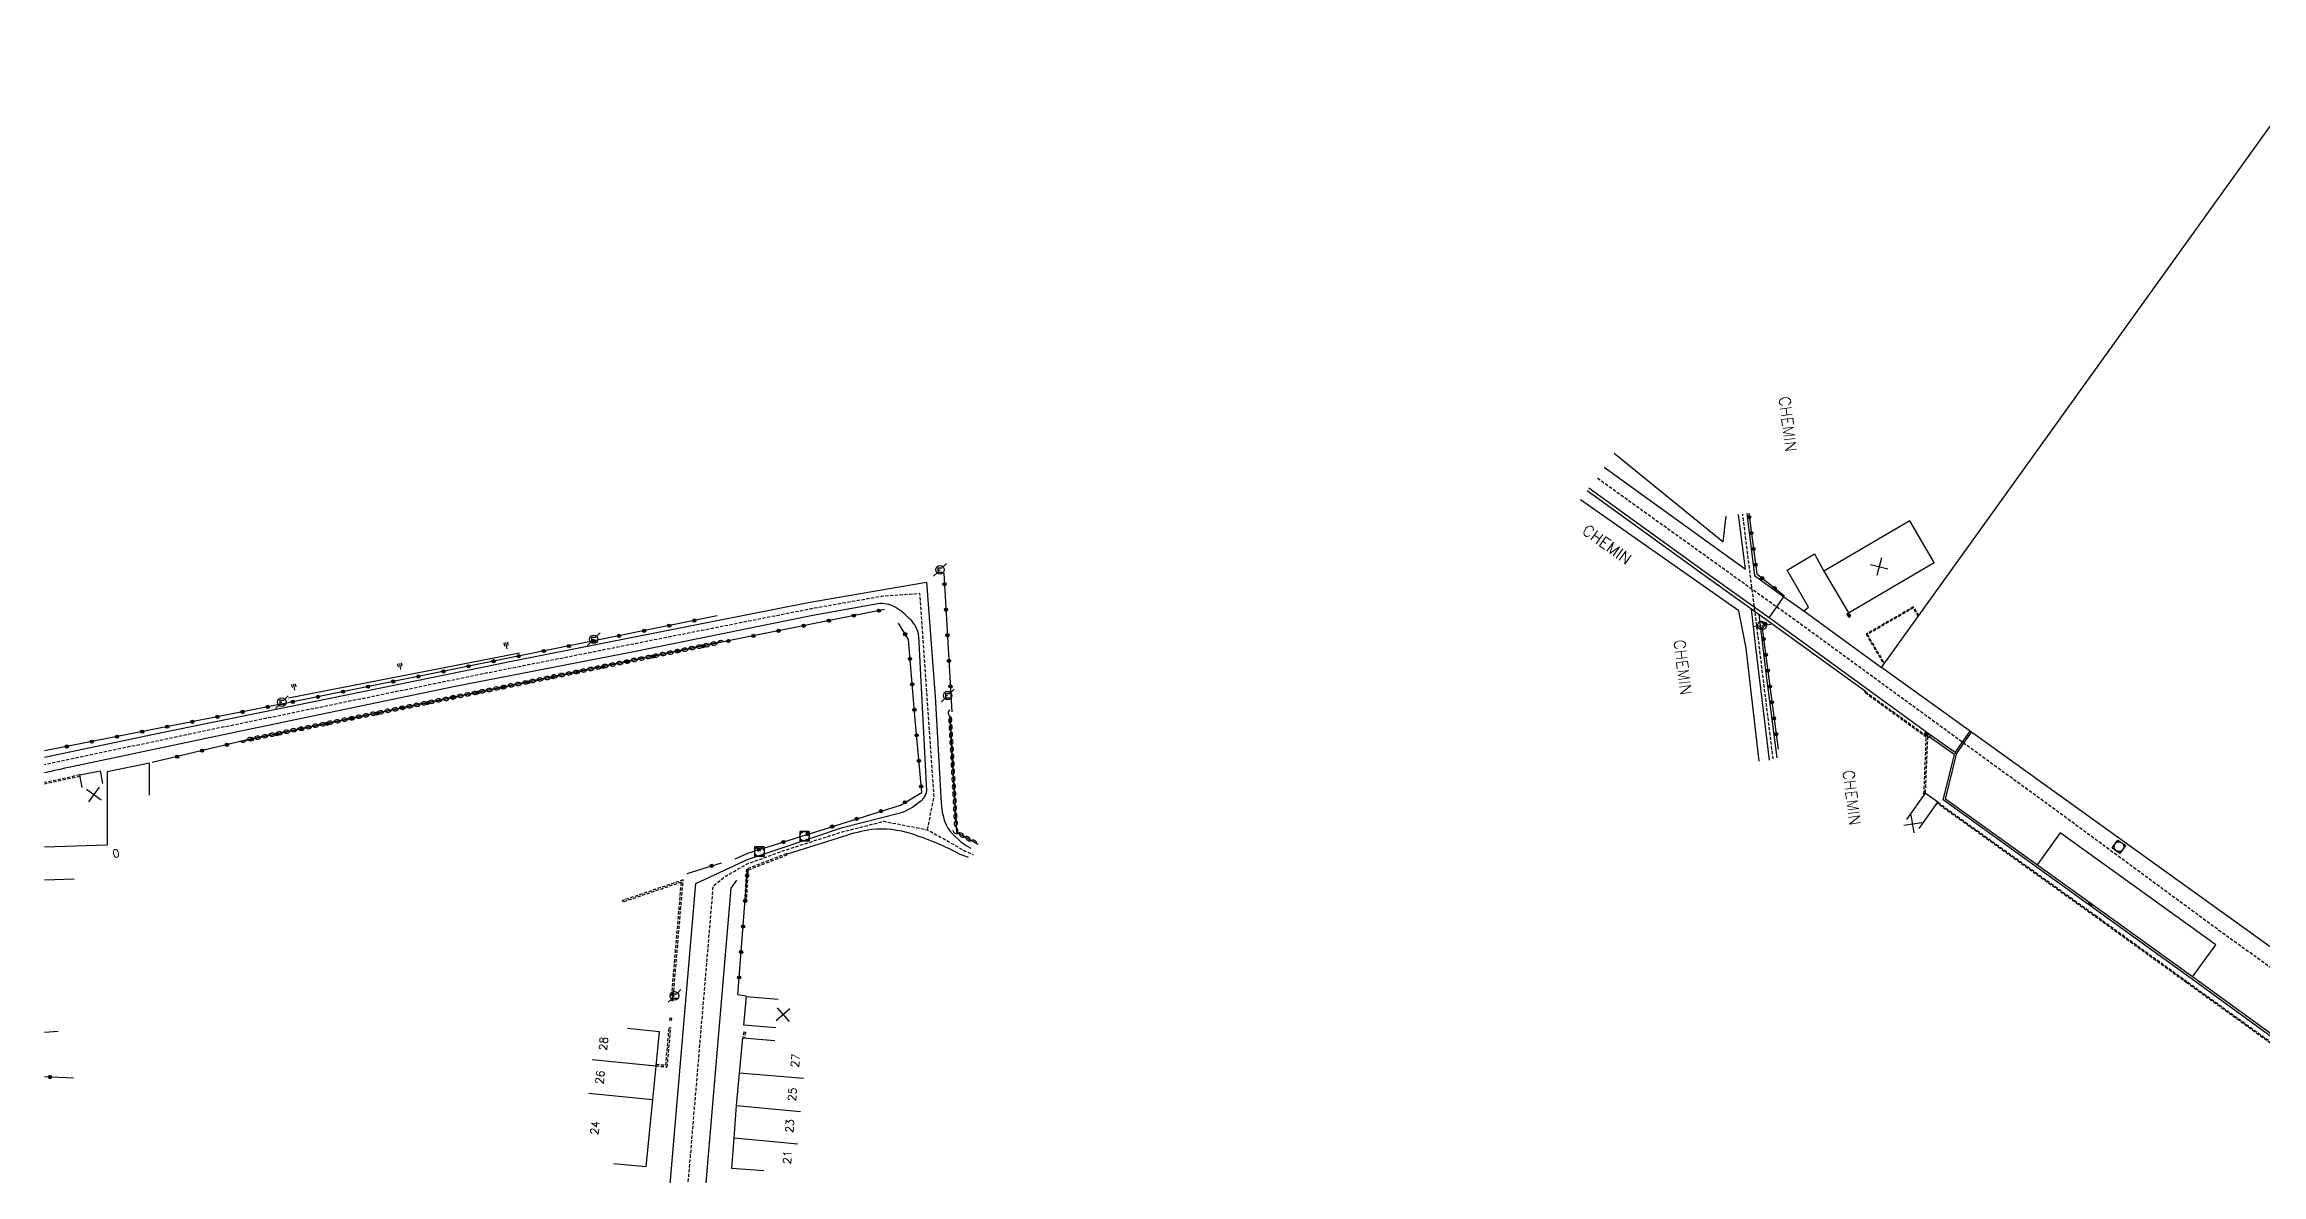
# Model space of a CAD drawing. Header units: millimetres. Extents: x 153000 to 154000, y 121000 to 121988.
# Drawn here: x 153000 to 153346.4, y 121179.4 to 121356 of the extents above; entities that cross this region are included whole.
import ezdxf
from ezdxf.enums import TextEntityAlignment as Align

# ---------------------------------------------------------------- set-up
doc = ezdxf.new("R2010")
doc.units = ezdxf.units.MM
doc.linetypes.add('DASHED', pattern=[0.75, 0.5, -0.25])
doc.layers.get('0').update_dxf_attribs({"linetype": 'CONTINUOUS'})
for name, color, linetype in [('W0001', 6, 'DASHED'), ('W0008', 7, 'CONTINUOUS'), ('W0100', 7, 'CONTINUOUS'), ('W0112', 1, 'DASHED'), ('W0211', 2, 'CONTINUOUS'), ('W0302', 3, 'CONTINUOUS'), ('W0310', 3, 'CONTINUOUS'), ('W0322', 7, 'CONTINUOUS'), ('W0334', 7, 'CONTINUOUS'), ('W0400', 7, 'CONTINUOUS'), ('W0420', 7, 'CONTINUOUS'), ('W0471', 7, 'CONTINUOUS'), ('W0989', 7, 'CONTINUOUS'), ('W0991', 7, 'CONTINUOUS'), ('W1102', 7, 'CONTINUOUS')]:
    doc.layers.add(name, color=color, linetype=linetype)
doc.styles.get("Standard").update_dxf_attribs({"font": 'romans.shx', "width": 0.85})

# ---------------------------------------------------------------- blocks, each defined once
blk = doc.blocks.new('t991o')
at = {"color": 0, "linetype": 'Continuous'}
for p, q in [((-1, 1), (1, -1)), ((-1, -1), (1, 1))]:
    blk.add_line(p, q, dxfattribs=at)
blk = doc.blocks.new('t322o')
at = {"color": 0, "linetype": 'Continuous'}
for radius in [0.25, 0.15]:
    blk.add_circle((0, 0), radius, dxfattribs=at)
blk = doc.blocks.new('T400')
for p, q in [((-0.15, 0.3), (0.15, 0.3)), ((-0.15, -0.25), (-0.15, 0.3)), ((-0.15, 0.15), (0.15, 0.15)), ((-0.15, 0), (0.15, 0)), ((0.15, 0.3), (0.15, -0.25)), ((-0.15, -0.15), (0.15, -0.15)), ((-0.15, -0.25), (-0.15, -0.3)), ((-0.15, -0.3), (0.15, -0.3)), ((0.15, -0.3), (0.15, -0.25))]:
    blk.add_line(p, q)
blk = doc.blocks.new('T471')
for p, q in [((-0.333334, 0.333334), (-0.333334, -0.333334)), ((-0.333334, 0.333334), (0.333334, 0.333334)), ((-0.333334, 0), (0, 0)), ((0.500001, 0.500001), (1.000002, 1.000002)), ((-0.500001, -0.500001), (-1.000002, -1.000002)), ((-0.333334, -0.333334), (0.333334, -0.333334))]:
    blk.add_line(p, q)
blk.add_ellipse((0, 0), major_axis=(0.471405, 0.471405), ratio=1, start_param=5.4977871438, end_param=11.780972451)
blk = doc.blocks.new('T420')
for p, q in [((0.75, 0.75), (-0.75, 0.75)), ((-0.75, 0.75), (-0.75, -0.75)), ((0.75, 0.75), (0.75, -0.75)), ((0.75, -0.75), (-0.75, -0.75))]:
    blk.add_line(p, q)
blk.add_ellipse((0, 0), major_axis=(-0.53, 0.53), ratio=1, start_param=3.926991, end_param=10.210176)
blk = doc.blocks.new('t310o')
at = {"color": 0, "linetype": 'Continuous'}
for centre, start, end in [((-0.5, 0.38), 216.8699, 323.1304), ((0.5, -0.37), 36.8699, 143.1303)]:
    blk.add_arc(centre, 0.625, start, end, dxfattribs=at)
blk = doc.blocks.new('t211o')
at = {"color": 0, "linetype": 'Continuous'}
for p, q in [((-0.29, 0.5), (-0.29, 0)), ((0, 1), (0, 0)), ((0.29, 0.5), (0.29, 0))]:
    blk.add_line(p, q, dxfattribs=at)

msp = doc.modelspace()

# ---------------------------------------------------------------- linework, layer by layer
at = {"layer": 'W0001', "flags": 128}
msp.add_lwpolyline([(153564.62, 121196.37), (153548.82, 121174.32, -0.000693), (153501.09, 121107.86), (153500.56, 121107.09, -0.382057), (153494.62, 121106.3), (153494.1, 121106.71), (153461.36, 121130.2), (153421.93, 121158.51), (153421.94, 121158.52), (153367.49, 121197.6), (153340.46, 121217.03), (153313.07, 121237.21), (153299.63, 121246.98), (153285.85, 121257.04), (153273.7, 121265.92), (153270.63, 121268.1), (153242.48, 121288.3)], format="xyb", dxfattribs=at)
for points in [[(153270.07, 121244.37), (153267.31, 121266.85), (153266.79, 121270.86), (153265.32, 121282.61)], [(153137.97, 121233.31), (153138.99, 121238.45), (153136.79, 121270.19), (153130.97, 121269.78), (153119.67, 121267.79), (153068.84, 121257.71), (153023.9, 121248.49), (153000, 121243.45)], [(153089.51, 121055.07), (153091.21, 121068.08), (153096.39, 121128.49), (153104.51, 121224.55), (153106.27, 121225.96), (153109.82, 121227.99), (153115.86, 121230.16), (153124.65, 121232.98), (153131.14, 121234.62), (153137.97, 121233.31), (153143.83, 121229.97), (153145.1, 121229.45), (153145.1, 121229.45)]]:
    msp.add_lwpolyline(points, dxfattribs=at)
at = {"layer": 'W0008'}
for points in [[(153243.67, 121289.94), (153265.75, 121274), (153264.67, 121282.56)], [(153269.45, 121266.4), (153260.25, 121272.98), (153241.3, 121286.66)], [(153265.97, 121282.72), (153267.17, 121273.01), (153271.74, 121269.71)], [(153269.5, 121244.19), (153267.37, 121261.85), (153266.67, 121267.76)], [(153267.82, 121266.94), (153268.94, 121257.81), (153270.64, 121244.55)], [(153499.94, 121099.64), (153469.09, 121121.65), (153450.91, 121134.74), (153411.97, 121162.71), (153411.18, 121163.18), (153410.8, 121163.33), (153397.96, 121164.84), (153375.78, 121180.84), (153357.9, 121193.72), (153356.7, 121194.96), (153335.6, 121210.32), (153316.94, 121223.78), (153297, 121238.1), (153298.74, 121245.1), (153298.51, 121245.38), (153294.63, 121248.1), (153269.45, 121266.4), (153271.74, 121269.71), (153274.84, 121267.51), (153287, 121258.63)]]:
    msp.add_lwpolyline(points, dxfattribs=at)
at = {"layer": 'W0008', "flags": 128}
for points in [[(153000, 121244.66), (153018.09, 121248.47), (153073.5, 121259.73), (153119.3, 121268.82), (153131.73, 121270.96), (153137.83, 121271.99), (153139.17, 121254.1), (153140.12, 121237.51, 0.1167), (153141.11, 121233.63, 0.1117), (153144.71, 121230.42), (153144.71, 121230.42)], [(153109.94, 121228.71), (153114.96, 121230.39), (153124.68, 121233.68), (153133.67, 121235.93, 0.1102), (153136.62, 121237.61, 0.2321), (153137.86, 121239.38), (153136.63, 121263.53, 0.1766), (153135.22, 121266.2, 0.0808), (153132.89, 121268.07, 0.1707), (153130.21, 121268.6), (153120.05, 121266.77), (153091.83, 121261.07), (153064.19, 121255.69), (153029.7, 121248.5), (153004.29, 121243.14, -0.001875), (153000, 121242.19, 0.0912)], [(153144.39, 121228.98), (153142.96, 121229.51, 0.0424), (153135.52, 121232.65, 0.1009), (153129.22, 121233.35, 0.046), (153124.85, 121232.24), (153116.05, 121229.48), (153116.05, 121229.48)], [(153000, 121112.52), (153000.12, 121112.43), (153005.21, 121078.26), (153003.78, 121076.35), (153004.19, 121073.75, 0.0523), (153005.01, 121069.87, 0.0974), (153006.8, 121067.08, 0.079), (153009.5, 121065.02, 0.1195), (153013.05, 121063.98), (153032.18, 121063.59), (153039.57, 121063.45, -0.0139), (153052.49, 121062.89, -0.0127), (153066.52, 121061.41), (153077.72, 121060, 0.0547), (153081.37, 121059.73, 0.0961), (153084.03, 121060.54, 0.0923), (153086.24, 121062.26, 0.0945), (153087.79, 121064.97, 0.0644), (153088.44, 121068.05), (153093.67, 121129.68), (153093.97, 121133.4), (153101.76, 121224.92), (153109.94, 121228.71), (153109.94, 121228.71)], [(153108.11, 121225.41), (153107.26, 121224.18), (153099.45, 121132.16), (153099.11, 121127.3), (153093.98, 121068.11, 0.0862), (153094.4, 121063.61, 0.0866), (153097.06, 121058.08, 0.0519), (153099, 121055.73, 0.1117), (153101.49, 121054.18), (153104.25, 121053.27, -0.0019), (153114.76, 121049.84, -0.0173), (153132.01, 121043.46, -0.0074), (153142.98, 121038.66), (153142.98, 121038.66)]]:
    msp.add_lwpolyline(points, format="xyb", dxfattribs=at)
at = {"layer": 'W0100'}
for points in [[(153557.31, 121212.25), (153548.98, 121200.66), (153531.17, 121175.75), (153537.18, 121171.46), (153496.32, 121114.27), (153490.28, 121118.6), (153487.45, 121114.66), (153462.87, 121132.3), (153426.73, 121158.24), (153426.74, 121158.25), (153368.99, 121199.69), (153321.99, 121233.49), (153299.96, 121249.33), (153287, 121258.63), (153289.92, 121262.69), (153356.91, 121356.01), (153464.93, 121278.46)], [(153292.88, 121233.52), (153295.79, 121237.59), (153293.82, 121239), (153290.91, 121234.93)]]:
    msp.add_lwpolyline(points, dxfattribs=at)
msp.add_lwpolyline([(153278.01, 121273.71), (153281.84, 121267.2), (153295.24, 121275.08), (153291.41, 121281.58)], close=True, dxfattribs=at)
at = {"layer": 'W0100', "flags": 128}
for points in [[(153016.41, 121238.73), (153016.42, 121243.73), (153009.81, 121242.36), (153009.79, 121230.88), (153000, 121230.57)], [(153005.91, 121239.9), (153005.52, 121241.86), (153008.7, 121242.51), (153009.1, 121240.55), (153009.1, 121240.55)], [(153000, 121225.49), (153004.67, 121225.63), (153004.67, 121225.63)], [(153114.26, 121202.35), (153109.28, 121202.78), (153109.67, 121207.27), (153114.65, 121206.84), (153114.65, 121206.84)], [(153091.09, 121202.28), (153096.06, 121201.78), (153095.54, 121196.35), (153094.99, 121191.14), (153093.95, 121180.63), (153088.97, 121181.13), (153088.97, 121181.13)], [(153112.4, 121179.99), (153107.42, 121180.4), (153107.77, 121185.1), (153108.14, 121190.22), (153108.6, 121195.26), (153109.11, 121200.79), (153114.1, 121200.37), (153114.1, 121200.37)]]:
    msp.add_lwpolyline(points, dxfattribs=at)
at = {"layer": 'W0112'}
for p, q in [((153005.52, 121241.86), (153000, 121240.67)), ((153005.57, 121241.62), (153000, 121240.42)), ((153115.92, 121229.57), (153109.68, 121227.15)), ((153116.01, 121229.34), (153109.92, 121226.97)), ((153099.8, 121225.47), (153090.33, 121222.25)), ((153099.51, 121225.11), (153090.41, 121222.01)), ((153097.95, 121206.61), (153099.51, 121225.11)), ((153098.2, 121206.59), (153099.8, 121225.47)), ((153109.68, 121227.15), (153109.42, 121222.56)), ((153109.92, 121226.97), (153109.67, 121222.55)), ((153097.08, 121196.53), (153097.61, 121202.39)), ((153097.31, 121196.26), (153097.86, 121202.37)), ((153097.72, 121203.53), (153097.76, 121203.91)), ((153097.96, 121203.51), (153098.01, 121203.89)), ((153109.28, 121201.73), (153109.11, 121200.79)), ((153109.53, 121201.69), (153109.36, 121200.77)), ((153095.55, 121196.4), (153097.31, 121196.26)), ((153095.57, 121196.65), (153097.08, 121196.53))]:
    msp.add_line(p, q, dxfattribs=at)
for points in [[(153292.83, 121266.74), (153292.01, 121268.13), (153284.59, 121263.85), (153287.38, 121259.15)], [(153292.75, 121266.63), (153291.97, 121267.96), (153284.76, 121263.8), (153287.46, 121259.26)], [(153293.71, 121238.85), (153293.63, 121238.91), (153294, 121247.75), (153284.37, 121254.74), (153284.48, 121254.89), (153294.19, 121247.85), (153293.82, 121239)], [(153005.57, 121241.62), (153005.52, 121241.86)], [(153295.79, 121237.59), (153320.33, 121219.99), (153334.87, 121209.48), (153372.21, 121182.53), (153397.65, 121164.3), (153409.44, 121163.04), (153410.71, 121162.85), (153410.68, 121162.66), (153409.42, 121162.85), (153397.58, 121164.12), (153372.1, 121182.38), (153334.76, 121209.33), (153320.22, 121219.84), (153295.68, 121237.44)], [(153116.01, 121229.34), (153115.92, 121229.57)], [(153090.41, 121222.01), (153090.33, 121222.25)], [(153109.42, 121222.56), (153109.67, 121222.55)], [(153097.95, 121206.61), (153098.2, 121206.59)], [(153097.61, 121202.39), (153097.86, 121202.37)], [(153097.96, 121203.51), (153097.72, 121203.53)], [(153097.76, 121203.91), (153098.01, 121203.89)], [(153109.11, 121200.79), (153109.36, 121200.77)], [(153109.28, 121201.73), (153109.53, 121201.69)], [(153095.55, 121196.4), (153095.57, 121196.65)]]:
    msp.add_lwpolyline(points, dxfattribs=at)
at = {"layer": 'W0211', "flags": 128}
msp.add_lwpolyline([(153074.23, 121260.91), (153038.13, 121253.87), (153038.13, 121253.87)], dxfattribs=at)
at = {"layer": 'W0302'}
for points in [[(153245.25, 121292.13), (153262.27, 121278.31), (153262.71, 121282.31)], [(153267.89, 121244), (153265.86, 121261.68), (153264.72, 121267.51), (153239.98, 121284.84)]]:
    msp.add_lwpolyline(points, dxfattribs=at)
at = {"layer": 'W0310', "flags": 128}
for points in [[(153105.61, 121262.59), (153030.48, 121247.11), (153030.48, 121247.11)], [(153141.48, 121251.02), (153142.47, 121232.93), (153145.81, 121231.05), (153145.81, 121231.05)]]:
    msp.add_lwpolyline(points, dxfattribs=at)
at = {"layer": 'W0322'}
for points in [[(153266.25, 121282.76), (153267.53, 121273.29), (153271.82, 121269.83)], [(153268.82, 121265.48), (153268.38, 121264.72), (153270.85, 121245.87)]]:
    msp.add_lwpolyline(points, dxfattribs=at)
at = {"layer": 'W0322', "flags": 128}
for points in [[(153140.51, 121273.37), (153141.78, 121251.71), (153141.78, 121251.71)], [(153105.1, 121266.7), (153037.55, 121253.02), (153000, 121245.61)], [(153131.27, 121267.71), (153107.87, 121263.01), (153030.17, 121246.97), (153016.85, 121243.79), (153016.85, 121243.79)], [(153107.9, 121228.78), (153109.89, 121229.64), (153133.73, 121237.16), (153137.06, 121239.11), (153136, 121251.08), (153134.98, 121263.03), (153133.42, 121265.57), (153133.42, 121265.57)], [(153100.44, 121226.45), (153105.78, 121228.16), (153105.78, 121228.16)], [(153109.62, 121207.3), (153108.33, 121207.53), (153109.86, 121227.12), (153109.86, 121227.12)], [(153000, 121201.66), (153002.16, 121201.84), (153002.16, 121201.84)], [(153004.58, 121194.47), (153000, 121194.71)]]:
    msp.add_lwpolyline(points, dxfattribs=at)
at = {"layer": 'W0334'}
for points in [[(153284.48, 121254.89), (153269.16, 121265.98), (153259.95, 121272.56), (153241, 121286.24)], [(153274.84, 121267.51), (153275.6, 121268.07), (153272.25, 121273.88), (153276.53, 121276.4), (153278.01, 121273.71)], [(153294.63, 121248.1), (153294.38, 121247.73), (153294.19, 121247.85)], [(153410.29, 121163.06), (153397.83, 121164.52), (153375.59, 121180.57), (153357.68, 121193.47), (153356.48, 121194.71), (153335.4, 121210.05), (153316.75, 121223.51), (153296.62, 121237.96), (153298.38, 121245.02), (153298.28, 121245.13), (153294.44, 121247.82)], [(153298.51, 121245.38), (153300.83, 121248.7)], [(153298.69, 121245.15), (153301.05, 121248.54)], [(153335.6, 121210.32), (153339.24, 121215.32), (153314.93, 121232.84), (153311.32, 121227.82)]]:
    msp.add_lwpolyline(points, dxfattribs=at)
at = {"layer": 'W1102', "flags": 128}
for points in [[(153095.54, 121196.35), (153085.59, 121197.34), (153085.59, 121197.34)], [(153118.57, 121194.43), (153108.6, 121195.26), (153108.6, 121195.26)], [(153085.04, 121192.13), (153094.99, 121191.14), (153094.99, 121191.14)], [(153108.14, 121190.22), (153118.1, 121189.3), (153118.1, 121189.3)], [(153117.72, 121184.19), (153107.77, 121185.1), (153107.77, 121185.1)]]:
    msp.add_lwpolyline(points, dxfattribs=at)

# ---------------------------------------------------------------- block references
at = {"layer": 'W0211'}
for p, rotation in [((153072.1, 121262.54), 191.0469333362441), ((153038.96, 121256.07), 191.0469333373127), ((153055.51, 121259.3), 191.046933334107)]:
    msp.add_blockref('t211o', p, dxfattribs=dict(at, rotation=rotation))
at = {"layer": 'W0310'}
for p, rotation in [((153105.14, 121262.5), 191.6412947327182), ((153088.17, 121259), 191.6412947327182), ((153089.31, 121259.23), 191.6412947327182), ((153090.44, 121259.47), 191.6412947327182), ((153091.57, 121259.7), 191.6412947327182), ((153092.7, 121259.93), 191.6412947327182), ((153093.83, 121260.17), 191.6412947327182), ((153094.96, 121260.4), 191.6412947327182), ((153096.09, 121260.63), 191.6412947327182), ((153097.22, 121260.87), 191.6412947327182), ((153098.36, 121261.1), 191.6412947327182), ((153099.49, 121261.33), 191.6412947327182), ((153100.62, 121261.56), 191.6412947327182), ((153101.75, 121261.8), 191.6412947327182), ((153102.88, 121262.03), 191.6412947327182), ((153104.01, 121262.26), 191.6412947327182), ((153071.21, 121255.51), 191.6412947327182), ((153072.34, 121255.74), 191.6412947327182), ((153073.47, 121255.97), 191.6412947327182), ((153074.6, 121256.2), 191.6412947327182), ((153075.73, 121256.44), 191.6412947327182), ((153076.86, 121256.67), 191.6412947327182), ((153077.99, 121256.9), 191.6412947327182), ((153079.12, 121257.14), 191.6412947327182), ((153080.26, 121257.37), 191.6412947327182), ((153081.39, 121257.6), 191.6412947327182), ((153082.52, 121257.84), 191.6412947327182), ((153083.65, 121258.07), 191.6412947327182), ((153084.78, 121258.3), 191.6412947327182), ((153085.91, 121258.53), 191.6412947327182), ((153087.04, 121258.77), 191.6412947327182), ((153055.37, 121252.24), 191.6412947327182), ((153056.5, 121252.48), 191.6412947327182), ((153057.63, 121252.71), 191.6412947327182), ((153058.76, 121252.94), 191.6412947327182), ((153059.89, 121253.17), 191.6412947327182), ((153061.02, 121253.41), 191.6412947327182), ((153062.16, 121253.64), 191.6412947327182), ((153063.29, 121253.87), 191.6412947327182), ((153064.42, 121254.11), 191.6412947327182), ((153065.55, 121254.34), 191.6412947327182), ((153066.68, 121254.57), 191.6412947327182), ((153067.81, 121254.81), 191.6412947327182), ((153068.94, 121255.04), 191.6412947327182), ((153070.07, 121255.27), 191.6412947327182), ((153038.4, 121248.75), 191.6412947327182), ((153039.53, 121248.98), 191.6412947327182), ((153040.66, 121249.21), 191.6412947327182), ((153041.79, 121249.45), 191.6412947327182), ((153042.92, 121249.68), 191.6412947327182), ((153044.06, 121249.91), 191.6412947327182), ((153045.19, 121250.14), 191.6412947327182), ((153046.32, 121250.38), 191.6412947327182), ((153047.45, 121250.61), 191.6412947327182), ((153048.58, 121250.84), 191.6412947327182), ((153049.71, 121251.08), 191.6412947327182), ((153050.84, 121251.31), 191.6412947327182), ((153051.97, 121251.54), 191.6412947327182), ((153053.11, 121251.78), 191.6412947327182), ((153054.24, 121252.01), 191.6412947327182), ((153141.48, 121251.02), 273.1094844918031), ((153141.55, 121249.86), 273.1094844918031), ((153141.61, 121248.71), 273.1094844918031), ((153031.61, 121247.35), 191.6412947327182), ((153032.74, 121247.58), 191.6412947327182), ((153033.88, 121247.81), 191.6412947327182), ((153035.01, 121248.05), 191.6412947327182), ((153036.14, 121248.28), 191.6412947327182), ((153037.27, 121248.51), 191.6412947327182), ((153141.67, 121247.56), 273.1094844918031), ((153141.73, 121246.4), 273.1094844918031), ((153141.8, 121245.25), 273.1094844918031), ((153141.86, 121244.1), 273.1094844918031), ((153141.92, 121242.94), 273.1094844918031), ((153141.98, 121241.79), 273.1094844918031), ((153142.05, 121240.64), 273.1094844918031), ((153142.11, 121239.48), 273.1094844918031), ((153142.17, 121238.33), 273.1094844918031), ((153142.23, 121237.18), 273.1094844918031), ((153142.3, 121236.02), 273.1094844918031), ((153142.36, 121234.87), 273.1094844918031), ((153142.79, 121232.75), 330.5594372729424), ((153142.42, 121233.72), 273.1094844918031), ((153143.8, 121232.18), 330.5594372729424), ((153144.8, 121231.62), 330.5594372729424)]:
    msp.add_blockref('t310o', p, dxfattribs=dict(at, rotation=rotation))
at = {"layer": 'W0322'}
for p, rotation in [((153266.33, 121282.14), 277.70823122024), ((153266.66, 121279.67), 277.70823122024), ((153267, 121277.19), 277.70823122024), ((153267.34, 121274.71), 277.70823122024), ((153140.61, 121271.67), 273.3571589224391), ((153268.36, 121272.62), 321.110938462794), ((153270.3, 121271.05), 321.110938462794), ((153126.46, 121266.75), 191.3593750612919), ((153130.38, 121267.54), 191.3593750612919), ((153140.85, 121267.68), 273.3571589224391), ((153085.86, 121262.8), 191.4472092394529), ((153089.78, 121263.6), 191.4472092394529), ((153093.7, 121264.39), 191.4472092394529), ((153097.62, 121265.19), 191.4472092394529), ((153101.54, 121265.98), 191.4472092394529), ((153106.86, 121262.8), 191.6669258621733), ((153110.78, 121263.6), 191.3593750612919), ((153114.7, 121264.39), 191.3593750612919), ((153118.62, 121265.17), 191.3593750612919), ((153122.54, 121265.96), 191.3593750612919), ((153134.47, 121263.85), 121.6608055419122), ((153141.08, 121263.69), 273.3571589224391), ((153268.59, 121263.11), 277.443737430842), ((153268.82, 121265.48), 240.242186395768), ((153070.18, 121259.63), 191.4472092394529), ((153074.1, 121260.42), 191.4472092394529), ((153078.02, 121261.22), 191.4472092394529), ((153081.94, 121262.01), 191.4472092394529), ((153091.19, 121259.57), 191.6669258621733), ((153095.1, 121260.38), 191.6669258621733), ((153099.02, 121261.19), 191.6669258621733), ((153102.94, 121262), 191.6669258621733), ((153135.24, 121260.01), 94.86931803774812), ((153141.31, 121259.69), 273.3571589224391), ((153268.92, 121260.63), 277.443737430842), ((153050.58, 121255.66), 191.4472092394529), ((153054.5, 121256.45), 191.4472092394529), ((153058.42, 121257.25), 191.4472092394529), ((153062.34, 121258.04), 191.4472092394529), ((153066.26, 121258.84), 191.4472092394529), ((153075.52, 121256.33), 191.6669258621733), ((153079.43, 121257.14), 191.6669258621733), ((153083.35, 121257.95), 191.6669258621733), ((153087.27, 121258.76), 191.6669258621733), ((153135.58, 121256.02), 94.86931803774812), ((153141.55, 121255.7), 273.3571589224391), ((153269.24, 121258.16), 277.443737430842), ((153269.57, 121255.68), 277.443737430842), ((153034.89, 121252.5), 191.1663365716881), ((153038.82, 121253.28), 191.4472092394529), ((153042.74, 121254.07), 191.4472092394529), ((153046.66, 121254.87), 191.4472092394529), ((153055.93, 121252.29), 191.6669258621733), ((153059.85, 121253.1), 191.6669258621733), ((153063.76, 121253.91), 191.6669258621733), ((153067.68, 121254.72), 191.6669258621733), ((153071.6, 121255.52), 191.6669258621733), ((153269.89, 121253.2), 277.443737430842), ((153019.2, 121249.4), 191.1663365716881), ((153023.12, 121250.17), 191.1663365716881), ((153027.04, 121250.95), 191.1663365716881), ((153030.97, 121251.72), 191.1663365716881), ((153040.26, 121249.05), 191.6669258621733), ((153044.18, 121249.86), 191.6669258621733), ((153048.1, 121250.67), 191.6669258621733), ((153052.01, 121251.48), 191.6669258621733), ((153135.92, 121252.04), 94.86931803774812), ((153270.21, 121250.72), 277.443737430842), ((153003.5, 121246.3), 191.1663365716881), ((153007.42, 121247.07), 191.1663365716881), ((153011.35, 121247.85), 191.1663365716881), ((153015.27, 121248.62), 191.1663365716881), ((153024.63, 121245.65), 193.4110183337119), ((153028.52, 121246.58), 193.4110183337119), ((153032.43, 121247.44), 191.6669258621733), ((153036.34, 121248.24), 191.6669258621733), ((153136.27, 121248.05), 95.06414556466635), ((153270.54, 121248.24), 277.443737430842), ((153020.74, 121244.72), 193.4110183337119), ((153136.62, 121244.07), 95.06414556466635), ((153136.98, 121240.08), 95.06414556466635), ((153126.9, 121235.01), 17.52548786191059), ((153130.71, 121236.21), 17.52548786191059), ((153134.45, 121237.59), 30.20595914044562), ((153115.46, 121231.39), 17.52548786191059), ((153119.27, 121232.6), 17.52548786191059), ((153123.08, 121233.8), 17.52548786191059), ((153111.64, 121230.19), 17.52548786191059), ((153104.25, 121227.67), 17.76100327057491), ((153109.79, 121226.17), 85.5176062282466), ((153109.48, 121222.18), 85.5176062282466), ((153109.16, 121218.19), 85.5176062282466), ((153108.85, 121214.2), 85.5176062282466), ((153108.54, 121210.22), 85.5176062282466), ((153000.88, 121194.66), 177.0361907723675)]:
    msp.add_blockref('t322o', p, dxfattribs=dict(at, rotation=rotation))
at = {"layer": 'W0400'}
for p, rotation in [((153281.89, 121266.87), 30.47120331721693), ((153294.02, 121248.23), 55.66812824612894), ((153319.58, 121221.66), 234.180385649667)]:
    msp.add_blockref('T400', p, dxfattribs=dict(at, rotation=rotation))
at = {"layer": 'W0420'}
for p in [(153118.75, 121232.27), (153111.69, 121229.88)]:
    msp.add_blockref('T420', p, dxfattribs=at)
at = {"layer": 'W0420', "rotation": 144.217725581812}
msp.add_blockref('T420', (153324.1, 121230.65), dxfattribs=at)
at = {"layer": 'W0471'}
for p in [(153139.92, 121273.9), (153085.81, 121263.05), (153037.11, 121253.24), (153141.11, 121254.26), (153098.45, 121207.35)]:
    msp.add_blockref('T471', p, dxfattribs=at)
at = {"layer": 'W0471', "rotation": 144.297702892188}
msp.add_blockref('T471', (153268.32, 121265.21), dxfattribs=at)
at = {"layer": 'W0991'}
for p, rotation in [((153286.63, 121274.4), 300.4712033172829), ((153007.71, 121238.79), 278.7702341350251), ((153291.89, 121234.23), 54.39977704701064), ((153115.4, 121204.42), 356.8410808148919)]:
    msp.add_blockref('t991o', p, dxfattribs=dict(at, rotation=rotation))

# ---------------------------------------------------------------- texts
at = {"layer": 'W0989'}
for rotation, p in [(277.1498, (153272.37, 121296.69)), (324.1787, (153244.11, 121277.87)), (277.1498, (153255.95, 121258.69)), (277.1498, (153282.36, 121238.32))]:
    msp.add_text('CHEMIN', height=1.75, rotation=rotation, dxfattribs=at).set_placement(p, align=Align.MIDDLE)
at = {"layer": 'W0991'}
for s, rotation, p in [('0', 11.6954, (153011.2, 121229.61)), ('28', 84.5192, (153087.34, 121199.88)), ('27', 84.7176, (153117.32, 121197.24)), ('26', 83.9823, (153086.81, 121194.63)), ('25', 84.7846, (153116.84, 121191.97)), ('24', 84.3232, (153086.01, 121186.73)), ('23', 85.7685, (153116.43, 121187.03)), ('21', 85.7693, (153116.07, 121182.13))]:
    msp.add_text(s, height=1.25, rotation=rotation, dxfattribs=at).set_placement(p, align=Align.MIDDLE)

doc.saveas('drawing.dxf')
